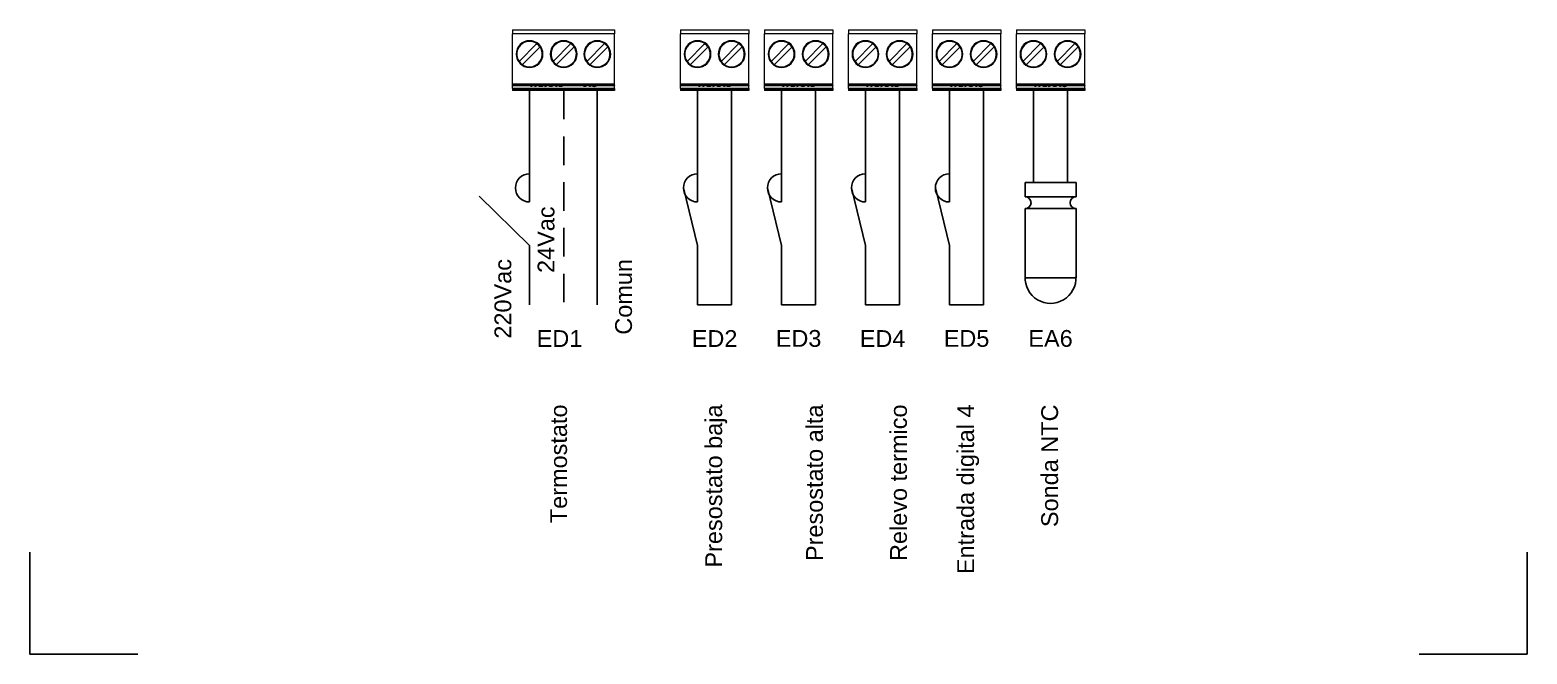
# Model space of a CAD drawing. Header units: millimetres. Extents: x -118 to 1430, y 370 to 1370.
# Drawn here: x -118.3 to 104.5, y 370.1 to 463 of the extents above; entities that cross this region are included whole.
import ezdxf

# ---------------------------------------------------------------- set-up
doc = ezdxf.new("R2010")
doc.units = ezdxf.units.MM
doc.layers.add('TANGENT EDGES', color=7, linetype='Continuous', lineweight=0)
doc.layers.add('VISIBLE', color=7, linetype='Continuous', lineweight=0)
doc.layers.add('Z100', color=9, linetype='Continuous', plot=False)
doc.styles.get("Standard").update_dxf_attribs({"font": 'arial.ttf'})

msp = doc.modelspace()

# ---------------------------------------------------------------- linework, layer by layer
for p, q in [((-43.99, 453.97), (-43.99, 437.41)), ((-38.91, 453.97), (-38.91, 449.71)), ((-33.91, 453.97), (-33.91, 422.08)), ((-18.99, 453.97), (-18.99, 437.41)), ((-13.91, 453.97), (-13.91, 422.08)), ((-6.49, 453.97), (-6.49, 437.41)), ((-1.41, 453.97), (-1.41, 422.08)), ((6.01, 453.97), (6.01, 437.41)), ((11.09, 453.97), (11.09, 422.08)), ((18.51, 453.97), (18.51, 437.41)), ((23.59, 453.97), (23.59, 422.08)), ((31.01, 453.97), (31.01, 440.31)), ((36.09, 453.97), (36.09, 440.31)), ((-38.91, 447.16), (-38.91, 442.9)), ((-38.91, 440.35), (-38.91, 436.09)), ((-18.99, 430.95), (-21.08, 439.5)), ((-6.49, 430.95), (-8.58, 439.5)), ((6.01, 430.95), (3.92, 439.5)), ((18.51, 430.95), (16.42, 439.5)), ((29.77, 438.17), (29.77, 440.31)), ((29.77, 440.31), (37.34, 440.31)), ((37.34, 440.31), (37.34, 438.17)), ((-43.99, 430.95), (-51.47, 438.27)), ((29.77, 438.17), (37.34, 438.17)), ((29.77, 426.11), (29.77, 436.42)), ((29.77, 436.42), (37.34, 436.42)), ((37.34, 436.42), (37.34, 426.11)), ((-38.91, 433.54), (-38.91, 429.28)), ((-43.99, 422.08), (-43.99, 430.95)), ((-18.99, 422.08), (-18.99, 430.95)), ((-6.49, 422.08), (-6.49, 430.95)), ((6.01, 422.08), (6.01, 430.95)), ((18.51, 422.08), (18.51, 430.95)), ((-38.91, 426.73), (-38.91, 422.47)), ((37.34, 426.11), (29.77, 426.11)), ((-13.91, 422.08), (-18.99, 422.08)), ((-1.41, 422.08), (-6.49, 422.08)), ((11.09, 422.08), (6.01, 422.08)), ((23.59, 422.08), (18.51, 422.08))]:
    msp.add_line(p, q)
for centre, radius, start, end in [((-43.99, 439.5), 2.1, 90, 270), ((-18.99, 439.5), 2.1, 90, 270), ((-6.49, 439.5), 2.1, 90, 270), ((6.01, 439.5), 2.1, 90, 270), ((18.51, 439.5), 2.1, 90, 270), ((29.77, 437.29), 0.874, 270, 90), ((37.34, 437.29), 0.874, 90, 270), ((33.55, 426.11), 3.79, 177.4562, 2.5438)]:
    msp.add_arc(centre, radius, start, end)
at = {"layer": 'TANGENT EDGES'}
for p, q in [((-31.37, 462.4), (-46.53, 462.4)), ((-11.37, 462.4), (-21.53, 462.4)), ((1.13, 462.4), (-9.03, 462.4)), ((13.63, 462.4), (3.47, 462.4)), ((26.13, 462.4), (15.97, 462.4)), ((38.63, 462.4), (28.47, 462.4)), ((-46.53, 454.97), (-31.37, 454.97)), ((-31.37, 454.77), (-46.53, 454.77)), ((-42.51, 454.61), (-42.51, 454.64)), ((-42.31, 454.69), (-42.31, 454.71)), ((-42.31, 454.6), (-42.31, 454.61)), ((-42.16, 454.68), (-42.16, 454.71)), ((-42.07, 454.61), (-42.07, 454.69)), ((-40.95, 454.74), (-40.95, 454.75)), ((-40.82, 454.6), (-40.82, 454.61)), ((-40.68, 454.74), (-40.68, 454.75)), ((-39.56, 454.67), (-39.56, 454.75)), ((-39.54, 454.61), (-39.54, 454.64)), ((-39.47, 454.74), (-39.47, 454.75)), ((-39.36, 454.66), (-39.36, 454.67)), ((-39.36, 454.6), (-39.36, 454.61)), ((-39.2, 454.74), (-39.2, 454.75)), ((-35.95, 454.74), (-35.95, 454.75)), ((-35.82, 454.6), (-35.82, 454.61)), ((-35.68, 454.74), (-35.68, 454.75)), ((-34.56, 454.67), (-34.56, 454.75)), ((-34.54, 454.61), (-34.54, 454.64)), ((-34.47, 454.74), (-34.47, 454.75)), ((-34.36, 454.66), (-34.36, 454.67)), ((-34.36, 454.6), (-34.36, 454.61)), ((-34.2, 454.74), (-34.2, 454.75)), ((-21.53, 454.97), (-11.37, 454.97)), ((-11.37, 454.77), (-21.53, 454.77)), ((-17.51, 454.61), (-17.51, 454.64)), ((-17.31, 454.69), (-17.31, 454.71)), ((-17.31, 454.6), (-17.31, 454.61)), ((-17.16, 454.68), (-17.16, 454.71)), ((-17.07, 454.61), (-17.07, 454.69)), ((-15.95, 454.74), (-15.95, 454.75)), ((-15.82, 454.6), (-15.82, 454.61)), ((-15.68, 454.74), (-15.68, 454.75)), ((-14.56, 454.67), (-14.56, 454.75)), ((-14.54, 454.61), (-14.54, 454.64)), ((-14.47, 454.74), (-14.47, 454.75)), ((-14.36, 454.66), (-14.36, 454.67)), ((-14.36, 454.6), (-14.36, 454.61)), ((-14.2, 454.74), (-14.2, 454.75)), ((-9.03, 454.97), (1.13, 454.97)), ((1.13, 454.77), (-9.03, 454.77)), ((-5.01, 454.61), (-5.01, 454.64)), ((-4.81, 454.69), (-4.81, 454.71)), ((-4.81, 454.6), (-4.81, 454.61)), ((-4.66, 454.68), (-4.66, 454.71)), ((-4.57, 454.61), (-4.57, 454.69)), ((-3.45, 454.74), (-3.45, 454.75)), ((-3.32, 454.6), (-3.32, 454.61)), ((-3.18, 454.74), (-3.18, 454.75)), ((-2.06, 454.67), (-2.06, 454.75)), ((-2.04, 454.61), (-2.04, 454.64)), ((-1.97, 454.74), (-1.97, 454.75)), ((-1.86, 454.66), (-1.86, 454.67)), ((-1.86, 454.6), (-1.86, 454.61)), ((-1.7, 454.74), (-1.7, 454.75)), ((3.47, 454.97), (13.63, 454.97)), ((13.63, 454.77), (3.47, 454.77)), ((7.49, 454.61), (7.49, 454.64)), ((7.69, 454.69), (7.69, 454.71)), ((7.69, 454.6), (7.69, 454.61)), ((7.84, 454.68), (7.84, 454.71)), ((7.93, 454.61), (7.93, 454.69)), ((9.05, 454.74), (9.05, 454.75)), ((9.18, 454.6), (9.18, 454.61)), ((9.32, 454.74), (9.32, 454.75)), ((10.44, 454.67), (10.44, 454.75)), ((10.46, 454.61), (10.46, 454.64)), ((10.53, 454.74), (10.53, 454.75)), ((10.64, 454.66), (10.64, 454.67)), ((10.64, 454.6), (10.64, 454.61)), ((10.8, 454.74), (10.8, 454.75)), ((15.97, 454.97), (26.13, 454.97)), ((26.13, 454.77), (15.97, 454.77)), ((19.99, 454.61), (19.99, 454.64)), ((20.19, 454.69), (20.19, 454.71)), ((20.19, 454.6), (20.19, 454.61)), ((20.34, 454.68), (20.34, 454.71)), ((20.43, 454.61), (20.43, 454.69)), ((21.55, 454.74), (21.55, 454.75)), ((21.68, 454.6), (21.68, 454.61)), ((21.82, 454.74), (21.82, 454.75)), ((22.94, 454.67), (22.94, 454.75)), ((22.96, 454.61), (22.96, 454.64)), ((23.03, 454.74), (23.03, 454.75)), ((23.14, 454.66), (23.14, 454.67)), ((23.14, 454.6), (23.14, 454.61)), ((23.3, 454.74), (23.3, 454.75)), ((28.47, 454.97), (38.63, 454.97)), ((38.63, 454.77), (28.47, 454.77)), ((32.49, 454.61), (32.49, 454.64)), ((32.69, 454.69), (32.69, 454.71)), ((32.69, 454.6), (32.69, 454.61)), ((32.84, 454.68), (32.84, 454.71)), ((32.93, 454.61), (32.93, 454.69)), ((34.05, 454.74), (34.05, 454.75)), ((34.18, 454.6), (34.18, 454.61)), ((34.32, 454.74), (34.32, 454.75)), ((35.44, 454.67), (35.44, 454.75)), ((35.46, 454.61), (35.46, 454.64)), ((35.53, 454.74), (35.53, 454.75)), ((35.64, 454.66), (35.64, 454.67)), ((35.64, 454.6), (35.64, 454.61)), ((35.8, 454.74), (35.8, 454.75)), ((-31.37, 454.17), (-46.53, 454.17)), ((-11.37, 454.17), (-21.53, 454.17)), ((1.13, 454.17), (-9.03, 454.17)), ((13.63, 454.17), (3.47, 454.17)), ((26.13, 454.17), (15.97, 454.17)), ((38.63, 454.17), (28.47, 454.17))]:
    msp.add_line(p, q, dxfattribs=at)
at = {"layer": 'VISIBLE'}
for p, q in [((-46.53, 463), (-31.37, 463)), ((-46.53, 463), (-46.53, 462.4)), ((-46.53, 454.97), (-46.53, 462.4)), ((-31.37, 463), (-31.37, 462.4)), ((-31.37, 454.97), (-31.37, 462.4)), ((-21.53, 463), (-11.37, 463)), ((-21.53, 463), (-21.53, 462.4)), ((-21.53, 454.97), (-21.53, 462.4)), ((-11.37, 463), (-11.37, 462.4)), ((-11.37, 454.97), (-11.37, 462.4)), ((-9.03, 463), (1.13, 463)), ((-9.03, 463), (-9.03, 462.4)), ((-9.03, 454.97), (-9.03, 462.4)), ((1.13, 463), (1.13, 462.4)), ((1.13, 454.97), (1.13, 462.4)), ((3.47, 463), (13.63, 463)), ((3.47, 463), (3.47, 462.4)), ((3.47, 454.97), (3.47, 462.4)), ((13.63, 463), (13.63, 462.4)), ((13.63, 454.97), (13.63, 462.4)), ((15.97, 463), (26.13, 463)), ((15.97, 463), (15.97, 462.4)), ((15.97, 454.97), (15.97, 462.4)), ((26.13, 463), (26.13, 462.4)), ((26.13, 454.97), (26.13, 462.4)), ((28.47, 463), (38.63, 463)), ((28.47, 463), (28.47, 462.4)), ((28.47, 454.97), (28.47, 462.4)), ((38.63, 463), (38.63, 462.4)), ((38.63, 454.97), (38.63, 462.4)), ((-45.55, 458.33), (-42.92, 460.96)), ((-42.42, 460.47), (-45.05, 457.84)), ((-37.84, 460.96), (-40.47, 458.33)), ((-39.97, 457.84), (-37.34, 460.47)), ((-32.84, 460.96), (-35.47, 458.33)), ((-34.97, 457.84), (-32.34, 460.47)), ((-20.55, 458.33), (-17.92, 460.96)), ((-17.42, 460.47), (-20.05, 457.84)), ((-12.84, 460.96), (-15.47, 458.33)), ((-14.97, 457.84), (-12.34, 460.47)), ((-8.05, 458.33), (-5.42, 460.96)), ((-4.92, 460.47), (-7.55, 457.84)), ((-0.34, 460.96), (-2.97, 458.33)), ((-2.47, 457.84), (0.16, 460.47)), ((4.45, 458.33), (7.08, 460.96)), ((7.58, 460.47), (4.95, 457.84)), ((12.16, 460.96), (9.53, 458.33)), ((10.03, 457.84), (12.66, 460.47)), ((16.95, 458.33), (19.58, 460.96)), ((20.08, 460.47), (17.45, 457.84)), ((24.66, 460.96), (22.03, 458.33)), ((22.53, 457.84), (25.16, 460.47)), ((29.45, 458.33), (32.08, 460.96)), ((32.58, 460.47), (29.95, 457.84)), ((37.16, 460.96), (34.53, 458.33)), ((35.03, 457.84), (37.66, 460.47)), ((-46.53, 454.77), (-46.53, 454.97)), ((-46.53, 454.77), (-46.53, 454.75)), ((-46.53, 454.75), (-31.37, 454.75)), ((-46.53, 454.27), (-46.53, 454.75)), ((-44, 454.72), (-44, 454.74)), ((-43.78, 454.73), (-43.78, 454.75)), ((-43.78, 454.6), (-43.78, 454.73)), ((-43.78, 454.7), (-43.65, 454.7)), ((-43.65, 454.6), (-43.78, 454.6)), ((-43.65, 454.75), (-43.65, 454.6)), ((-42.86, 454.75), (-43.35, 454.75)), ((-43.35, 454.75), (-43.35, 454.75)), ((-43.21, 454.6), (-42.86, 454.75)), ((-43.08, 454.6), (-43.21, 454.6)), ((-42.73, 454.75), (-43.08, 454.6)), ((-43.08, 454.6), (-43.08, 454.66)), ((-42.86, 454.75), (-42.86, 454.75)), ((-42.73, 454.75), (-42.73, 454.75)), ((-42.61, 454.64), (-42.49, 454.64)), ((-42.58, 454.68), (-42.55, 454.75)), ((-42.48, 454.68), (-42.58, 454.68)), ((-42.48, 454.68), (-42.48, 454.75)), ((-42.43, 454.75), (-42.45, 454.7)), ((-42.45, 454.7), (-42.45, 454.75)), ((-42.43, 454.75), (-42.43, 454.75)), ((-42.03, 454.75), (-42.43, 454.75)), ((-42.11, 454.65), (-42.11, 454.7)), ((-42.03, 454.75), (-42.03, 454.75)), ((-41.37, 454.75), (-41.86, 454.75)), ((-41.86, 454.75), (-41.86, 454.75)), ((-41.73, 454.6), (-41.37, 454.75)), ((-41.59, 454.6), (-41.73, 454.6)), ((-41.25, 454.75), (-41.59, 454.6)), ((-41.59, 454.6), (-41.59, 454.66)), ((-41.37, 454.75), (-41.37, 454.75)), ((-41.25, 454.75), (-41.25, 454.75)), ((-41, 454.68), (-41, 454.75)), ((-40.63, 454.68), (-40.63, 454.75)), ((-40.3, 454.72), (-40.3, 454.74)), ((-40.07, 454.73), (-40.07, 454.75)), ((-40.07, 454.6), (-40.07, 454.73)), ((-40.07, 454.7), (-39.94, 454.7)), ((-39.94, 454.6), (-40.07, 454.6)), ((-39.94, 454.75), (-39.94, 454.6)), ((-39.63, 454.64), (-39.5, 454.64)), ((-39.52, 454.71), (-39.52, 454.75)), ((-39.15, 454.68), (-39.15, 454.69)), ((-39.14, 454.69), (-39.14, 454.75)), ((-39.12, 454.75), (-39.11, 454.75)), ((-35.63, 454.68), (-35.63, 454.75)), ((-35.3, 454.72), (-35.3, 454.74)), ((-35.07, 454.73), (-35.07, 454.75)), ((-35.07, 454.6), (-35.07, 454.73)), ((-35.07, 454.7), (-34.94, 454.7)), ((-34.94, 454.6), (-35.07, 454.6)), ((-34.94, 454.75), (-34.94, 454.6)), ((-34.63, 454.64), (-34.5, 454.64)), ((-34.52, 454.71), (-34.52, 454.75)), ((-34.15, 454.68), (-34.15, 454.69)), ((-34.14, 454.69), (-34.14, 454.75)), ((-34.12, 454.75), (-34.11, 454.75)), ((-31.37, 454.77), (-31.37, 454.97)), ((-31.37, 454.77), (-31.37, 454.75)), ((-31.37, 454.27), (-31.37, 454.75)), ((-21.53, 454.77), (-21.53, 454.97)), ((-21.53, 454.77), (-21.53, 454.75)), ((-21.53, 454.75), (-11.37, 454.75)), ((-21.53, 454.27), (-21.53, 454.75)), ((-19, 454.72), (-19, 454.74)), ((-18.78, 454.73), (-18.78, 454.75)), ((-18.78, 454.6), (-18.78, 454.73)), ((-18.78, 454.7), (-18.65, 454.7)), ((-18.65, 454.6), (-18.78, 454.6)), ((-18.65, 454.75), (-18.65, 454.6)), ((-17.86, 454.75), (-18.35, 454.75)), ((-18.35, 454.75), (-18.35, 454.75)), ((-18.21, 454.6), (-17.86, 454.75)), ((-18.08, 454.6), (-18.21, 454.6)), ((-17.73, 454.75), (-18.08, 454.6)), ((-18.08, 454.6), (-18.08, 454.66)), ((-17.86, 454.75), (-17.86, 454.75)), ((-17.73, 454.75), (-17.73, 454.75)), ((-17.61, 454.64), (-17.49, 454.64)), ((-17.58, 454.68), (-17.55, 454.75)), ((-17.48, 454.68), (-17.58, 454.68)), ((-17.48, 454.68), (-17.48, 454.75)), ((-17.43, 454.75), (-17.45, 454.7)), ((-17.45, 454.7), (-17.45, 454.75)), ((-17.43, 454.75), (-17.43, 454.75)), ((-17.03, 454.75), (-17.43, 454.75)), ((-17.11, 454.65), (-17.11, 454.7)), ((-17.03, 454.75), (-17.03, 454.75)), ((-16.37, 454.75), (-16.86, 454.75)), ((-16.86, 454.75), (-16.86, 454.75)), ((-16.73, 454.6), (-16.37, 454.75)), ((-16.59, 454.6), (-16.73, 454.6)), ((-16.25, 454.75), (-16.59, 454.6)), ((-16.59, 454.6), (-16.59, 454.66)), ((-16.37, 454.75), (-16.37, 454.75)), ((-16.25, 454.75), (-16.25, 454.75)), ((-16, 454.68), (-16, 454.75)), ((-15.63, 454.68), (-15.63, 454.75)), ((-15.3, 454.72), (-15.3, 454.74)), ((-15.07, 454.73), (-15.07, 454.75)), ((-15.07, 454.6), (-15.07, 454.73)), ((-15.07, 454.7), (-14.94, 454.7)), ((-14.94, 454.6), (-15.07, 454.6)), ((-14.94, 454.75), (-14.94, 454.6)), ((-14.63, 454.64), (-14.5, 454.64)), ((-14.52, 454.71), (-14.52, 454.75)), ((-14.15, 454.68), (-14.15, 454.69)), ((-14.14, 454.69), (-14.14, 454.75)), ((-14.12, 454.75), (-14.11, 454.75)), ((-11.37, 454.77), (-11.37, 454.97)), ((-11.37, 454.77), (-11.37, 454.75)), ((-11.37, 454.27), (-11.37, 454.75)), ((-9.03, 454.77), (-9.03, 454.97)), ((-9.03, 454.77), (-9.03, 454.75)), ((-9.03, 454.75), (1.13, 454.75)), ((-9.03, 454.27), (-9.03, 454.75)), ((-6.5, 454.72), (-6.5, 454.74)), ((-6.28, 454.73), (-6.28, 454.75)), ((-6.28, 454.6), (-6.28, 454.73)), ((-6.28, 454.7), (-6.15, 454.7)), ((-6.15, 454.6), (-6.28, 454.6)), ((-6.15, 454.75), (-6.15, 454.6)), ((-5.36, 454.75), (-5.85, 454.75)), ((-5.85, 454.75), (-5.85, 454.75)), ((-5.71, 454.6), (-5.36, 454.75)), ((-5.58, 454.6), (-5.71, 454.6)), ((-5.23, 454.75), (-5.58, 454.6)), ((-5.58, 454.6), (-5.58, 454.66)), ((-5.36, 454.75), (-5.36, 454.75)), ((-5.23, 454.75), (-5.23, 454.75)), ((-5.11, 454.64), (-4.99, 454.64)), ((-5.08, 454.68), (-5.05, 454.75)), ((-4.98, 454.68), (-5.08, 454.68)), ((-4.98, 454.68), (-4.98, 454.75)), ((-4.93, 454.75), (-4.95, 454.7)), ((-4.95, 454.7), (-4.95, 454.75)), ((-4.93, 454.75), (-4.93, 454.75)), ((-4.53, 454.75), (-4.93, 454.75)), ((-4.61, 454.65), (-4.61, 454.7)), ((-4.53, 454.75), (-4.53, 454.75)), ((-3.87, 454.75), (-4.36, 454.75)), ((-4.36, 454.75), (-4.36, 454.75)), ((-4.23, 454.6), (-3.87, 454.75)), ((-4.09, 454.6), (-4.23, 454.6)), ((-3.75, 454.75), (-4.09, 454.6)), ((-4.09, 454.6), (-4.09, 454.66)), ((-3.87, 454.75), (-3.87, 454.75)), ((-3.75, 454.75), (-3.75, 454.75)), ((-3.5, 454.68), (-3.5, 454.75)), ((-3.13, 454.68), (-3.13, 454.75)), ((-2.8, 454.72), (-2.8, 454.74)), ((-2.57, 454.73), (-2.57, 454.75)), ((-2.57, 454.6), (-2.57, 454.73)), ((-2.57, 454.7), (-2.44, 454.7)), ((-2.44, 454.6), (-2.57, 454.6)), ((-2.44, 454.75), (-2.44, 454.6)), ((-2.13, 454.64), (-2, 454.64)), ((-2.02, 454.71), (-2.02, 454.75)), ((-1.65, 454.68), (-1.65, 454.69)), ((-1.64, 454.69), (-1.64, 454.75)), ((-1.62, 454.75), (-1.61, 454.75)), ((1.13, 454.77), (1.13, 454.97)), ((1.13, 454.77), (1.13, 454.75)), ((1.13, 454.27), (1.13, 454.75)), ((3.47, 454.77), (3.47, 454.97)), ((3.47, 454.77), (3.47, 454.75)), ((3.47, 454.75), (13.63, 454.75)), ((3.47, 454.27), (3.47, 454.75)), ((6, 454.72), (6, 454.74)), ((6.22, 454.73), (6.22, 454.75)), ((6.22, 454.6), (6.22, 454.73)), ((6.22, 454.7), (6.35, 454.7)), ((6.35, 454.6), (6.22, 454.6)), ((6.35, 454.75), (6.35, 454.6)), ((7.14, 454.75), (6.65, 454.75)), ((6.65, 454.75), (6.65, 454.75)), ((6.79, 454.6), (7.14, 454.75)), ((6.92, 454.6), (6.79, 454.6)), ((7.27, 454.75), (6.92, 454.6)), ((6.92, 454.6), (6.92, 454.66)), ((7.14, 454.75), (7.14, 454.75)), ((7.27, 454.75), (7.27, 454.75)), ((7.39, 454.64), (7.51, 454.64)), ((7.42, 454.68), (7.45, 454.75)), ((7.52, 454.68), (7.42, 454.68)), ((7.52, 454.68), (7.52, 454.75)), ((7.57, 454.75), (7.55, 454.7)), ((7.55, 454.7), (7.55, 454.75)), ((7.57, 454.75), (7.57, 454.75)), ((7.97, 454.75), (7.57, 454.75)), ((7.89, 454.65), (7.89, 454.7)), ((7.97, 454.75), (7.97, 454.75)), ((8.63, 454.75), (8.14, 454.75)), ((8.14, 454.75), (8.14, 454.75)), ((8.27, 454.6), (8.63, 454.75)), ((8.41, 454.6), (8.27, 454.6)), ((8.75, 454.75), (8.41, 454.6)), ((8.41, 454.6), (8.41, 454.66)), ((8.63, 454.75), (8.63, 454.75)), ((8.75, 454.75), (8.75, 454.75)), ((9, 454.68), (9, 454.75)), ((9.37, 454.68), (9.37, 454.75)), ((9.7, 454.72), (9.7, 454.74)), ((9.93, 454.73), (9.93, 454.75)), ((9.93, 454.6), (9.93, 454.73)), ((9.93, 454.7), (10.06, 454.7)), ((10.06, 454.6), (9.93, 454.6)), ((10.06, 454.75), (10.06, 454.6)), ((10.37, 454.64), (10.5, 454.64)), ((10.48, 454.71), (10.48, 454.75)), ((10.85, 454.68), (10.85, 454.69)), ((10.86, 454.69), (10.86, 454.75)), ((10.88, 454.75), (10.89, 454.75)), ((13.63, 454.77), (13.63, 454.97)), ((13.63, 454.77), (13.63, 454.75)), ((13.63, 454.27), (13.63, 454.75)), ((15.97, 454.77), (15.97, 454.97)), ((15.97, 454.77), (15.97, 454.75)), ((15.97, 454.75), (26.13, 454.75)), ((15.97, 454.27), (15.97, 454.75)), ((18.5, 454.72), (18.5, 454.74)), ((18.72, 454.73), (18.72, 454.75)), ((18.72, 454.6), (18.72, 454.73)), ((18.72, 454.7), (18.85, 454.7)), ((18.85, 454.6), (18.72, 454.6)), ((18.85, 454.75), (18.85, 454.6)), ((19.64, 454.75), (19.15, 454.75)), ((19.15, 454.75), (19.15, 454.75)), ((19.29, 454.6), (19.64, 454.75)), ((19.42, 454.6), (19.29, 454.6)), ((19.77, 454.75), (19.42, 454.6)), ((19.42, 454.6), (19.42, 454.66)), ((19.64, 454.75), (19.64, 454.75)), ((19.77, 454.75), (19.77, 454.75)), ((19.89, 454.64), (20.01, 454.64)), ((19.92, 454.68), (19.95, 454.75)), ((20.02, 454.68), (19.92, 454.68)), ((20.02, 454.68), (20.02, 454.75)), ((20.07, 454.75), (20.05, 454.7)), ((20.05, 454.7), (20.05, 454.75)), ((20.07, 454.75), (20.07, 454.75)), ((20.47, 454.75), (20.07, 454.75)), ((20.39, 454.65), (20.39, 454.7)), ((20.47, 454.75), (20.47, 454.75)), ((21.13, 454.75), (20.64, 454.75)), ((20.64, 454.75), (20.64, 454.75)), ((20.77, 454.6), (21.13, 454.75)), ((20.91, 454.6), (20.77, 454.6)), ((21.25, 454.75), (20.91, 454.6)), ((20.91, 454.6), (20.91, 454.66)), ((21.13, 454.75), (21.13, 454.75)), ((21.25, 454.75), (21.25, 454.75)), ((21.5, 454.68), (21.5, 454.75)), ((21.87, 454.68), (21.87, 454.75)), ((22.2, 454.72), (22.2, 454.74)), ((22.43, 454.73), (22.43, 454.75)), ((22.43, 454.6), (22.43, 454.73)), ((22.43, 454.7), (22.56, 454.7)), ((22.56, 454.6), (22.43, 454.6)), ((22.56, 454.75), (22.56, 454.6)), ((22.87, 454.64), (23, 454.64)), ((22.98, 454.71), (22.98, 454.75)), ((23.35, 454.68), (23.35, 454.69)), ((23.36, 454.69), (23.36, 454.75)), ((23.38, 454.75), (23.39, 454.75)), ((26.13, 454.77), (26.13, 454.97)), ((26.13, 454.77), (26.13, 454.75)), ((26.13, 454.27), (26.13, 454.75)), ((28.47, 454.77), (28.47, 454.97)), ((28.47, 454.77), (28.47, 454.75)), ((28.47, 454.75), (38.63, 454.75)), ((28.47, 454.27), (28.47, 454.75)), ((31, 454.72), (31, 454.74)), ((31.22, 454.73), (31.22, 454.75)), ((31.22, 454.6), (31.22, 454.73)), ((31.22, 454.7), (31.35, 454.7)), ((31.35, 454.6), (31.22, 454.6)), ((31.35, 454.75), (31.35, 454.6)), ((32.14, 454.75), (31.65, 454.75)), ((31.65, 454.75), (31.65, 454.75)), ((31.79, 454.6), (32.14, 454.75)), ((31.92, 454.6), (31.79, 454.6)), ((32.27, 454.75), (31.92, 454.6)), ((31.92, 454.6), (31.92, 454.66)), ((32.14, 454.75), (32.14, 454.75)), ((32.27, 454.75), (32.27, 454.75)), ((32.39, 454.64), (32.51, 454.64)), ((32.42, 454.68), (32.45, 454.75)), ((32.52, 454.68), (32.42, 454.68)), ((32.52, 454.68), (32.52, 454.75)), ((32.57, 454.75), (32.55, 454.7)), ((32.55, 454.7), (32.55, 454.75)), ((32.57, 454.75), (32.57, 454.75)), ((32.97, 454.75), (32.57, 454.75)), ((32.89, 454.65), (32.89, 454.7)), ((32.97, 454.75), (32.97, 454.75)), ((33.63, 454.75), (33.14, 454.75)), ((33.14, 454.75), (33.14, 454.75)), ((33.27, 454.6), (33.63, 454.75)), ((33.41, 454.6), (33.27, 454.6)), ((33.75, 454.75), (33.41, 454.6)), ((33.41, 454.6), (33.41, 454.66)), ((33.63, 454.75), (33.63, 454.75)), ((33.75, 454.75), (33.75, 454.75)), ((34, 454.68), (34, 454.75)), ((34.37, 454.68), (34.37, 454.75)), ((34.7, 454.72), (34.7, 454.74)), ((34.93, 454.73), (34.93, 454.75)), ((34.93, 454.6), (34.93, 454.73)), ((34.93, 454.7), (35.06, 454.7)), ((35.06, 454.6), (34.93, 454.6)), ((35.06, 454.75), (35.06, 454.6)), ((35.37, 454.64), (35.5, 454.64)), ((35.48, 454.71), (35.48, 454.75)), ((35.85, 454.68), (35.85, 454.69)), ((35.86, 454.69), (35.86, 454.75)), ((35.88, 454.75), (35.89, 454.75)), ((38.63, 454.77), (38.63, 454.97)), ((38.63, 454.77), (38.63, 454.75)), ((38.63, 454.27), (38.63, 454.75)), ((-46.53, 454.27), (-46.53, 454.17)), ((-31.37, 454.27), (-46.53, 454.27)), ((-46.53, 454.17), (-46.53, 453.97)), ((-31.37, 453.97), (-46.53, 453.97)), ((-31.37, 454.27), (-31.37, 454.17)), ((-31.37, 454.17), (-31.37, 453.97)), ((-21.53, 454.27), (-21.53, 454.17)), ((-11.37, 454.27), (-21.53, 454.27)), ((-21.53, 454.17), (-21.53, 453.97)), ((-11.37, 453.97), (-21.53, 453.97)), ((-11.37, 454.27), (-11.37, 454.17)), ((-11.37, 454.17), (-11.37, 453.97)), ((-9.03, 454.27), (-9.03, 454.17)), ((1.13, 454.27), (-9.03, 454.27)), ((-9.03, 454.17), (-9.03, 453.97)), ((1.13, 453.97), (-9.03, 453.97)), ((1.13, 454.27), (1.13, 454.17)), ((1.13, 454.17), (1.13, 453.97)), ((3.47, 454.27), (3.47, 454.17)), ((13.63, 454.27), (3.47, 454.27)), ((3.47, 454.17), (3.47, 453.97)), ((13.63, 453.97), (3.47, 453.97)), ((13.63, 454.27), (13.63, 454.17)), ((13.63, 454.17), (13.63, 453.97)), ((15.97, 454.27), (15.97, 454.17)), ((26.13, 454.27), (15.97, 454.27)), ((15.97, 454.17), (15.97, 453.97)), ((26.13, 453.97), (15.97, 453.97)), ((26.13, 454.27), (26.13, 454.17)), ((26.13, 454.17), (26.13, 453.97)), ((28.47, 454.27), (28.47, 454.17)), ((38.63, 454.27), (28.47, 454.27)), ((28.47, 454.17), (28.47, 453.97)), ((38.63, 453.97), (28.47, 453.97)), ((38.63, 454.27), (38.63, 454.17)), ((38.63, 454.17), (38.63, 453.97))]:
    msp.add_line(p, q, dxfattribs=at)
for centre, radius, start, end in [((-43.99, 459.4), 2, 90, 270), ((-43.99, 459.4), 1.89, 55.6635, 135), ((-43.99, 459.4), 2, 270, 90), ((-38.91, 459.4), 2, 90, 270), ((-38.91, 459.4), 1.89, 55.6635, 135), ((-38.91, 459.4), 2, 270, 90), ((-33.91, 459.4), 2, 90, 270), ((-33.91, 459.4), 1.89, 55.6635, 135), ((-33.91, 459.4), 2, 270, 90), ((-18.99, 459.4), 2, 90, 270), ((-18.99, 459.4), 1.89, 55.6635, 135), ((-18.99, 459.4), 2, 270, 90), ((-13.91, 459.4), 2, 90, 270), ((-13.91, 459.4), 1.89, 55.6635, 135), ((-13.91, 459.4), 2, 270, 90), ((-6.49, 459.4), 2, 90, 270), ((-6.49, 459.4), 1.89, 55.6635, 135), ((-6.49, 459.4), 2, 270, 90), ((-1.41, 459.4), 2, 90, 270), ((-1.41, 459.4), 1.89, 55.6635, 135), ((-1.41, 459.4), 2, 270, 90), ((6.01, 459.4), 2, 90, 270), ((6.01, 459.4), 1.89, 55.6635, 135), ((6.01, 459.4), 2, 270, 90), ((11.09, 459.4), 2, 90, 270), ((11.09, 459.4), 1.89, 55.6635, 135), ((11.09, 459.4), 2, 270, 90), ((18.51, 459.4), 2, 90, 270), ((18.51, 459.4), 1.89, 55.6635, 135), ((18.51, 459.4), 2, 270, 90), ((23.59, 459.4), 2, 90, 270), ((23.59, 459.4), 1.89, 55.6635, 135), ((23.59, 459.4), 2, 270, 90), ((31.01, 459.4), 2, 90, 270), ((31.01, 459.4), 1.89, 55.6635, 135), ((31.01, 459.4), 2, 270, 90), ((36.09, 459.4), 2, 90, 270), ((36.09, 459.4), 1.89, 55.6635, 135), ((36.09, 459.4), 2, 270, 90), ((-43.99, 459.4), 1.89, 135, 214.3365), ((-43.99, 459.4), 1.89, 34.3365, 55.6635), ((-43.99, 459.4), 1.89, 315, 34.3365), ((-38.91, 459.4), 1.89, 135, 214.3365), ((-38.91, 459.4), 1.89, 34.3365, 55.6635), ((-38.91, 459.4), 1.89, 315, 34.3365), ((-33.91, 459.4), 1.89, 135, 214.3365), ((-33.91, 459.4), 1.89, 34.3365, 55.6635), ((-33.91, 459.4), 1.89, 315, 34.3365), ((-18.99, 459.4), 1.89, 135, 214.3365), ((-18.99, 459.4), 1.89, 34.3365, 55.6635), ((-18.99, 459.4), 1.89, 315, 34.3365), ((-13.91, 459.4), 1.89, 135, 214.3365), ((-13.91, 459.4), 1.89, 34.3365, 55.6635), ((-13.91, 459.4), 1.89, 315, 34.3365), ((-6.49, 459.4), 1.89, 135, 214.3365), ((-6.49, 459.4), 1.89, 34.3365, 55.6635), ((-6.49, 459.4), 1.89, 315, 34.3365), ((-1.41, 459.4), 1.89, 135, 214.3365), ((-1.41, 459.4), 1.89, 34.3365, 55.6635), ((-1.41, 459.4), 1.89, 315, 34.3365), ((6.01, 459.4), 1.89, 135, 214.3365), ((6.01, 459.4), 1.89, 34.3365, 55.6635), ((6.01, 459.4), 1.89, 315, 34.3365), ((11.09, 459.4), 1.89, 135, 214.3365), ((11.09, 459.4), 1.89, 34.3365, 55.6635), ((11.09, 459.4), 1.89, 315, 34.3365), ((18.51, 459.4), 1.89, 135, 214.3365), ((18.51, 459.4), 1.89, 34.3365, 55.6635), ((18.51, 459.4), 1.89, 315, 34.3365), ((23.59, 459.4), 1.89, 135, 214.3365), ((23.59, 459.4), 1.89, 34.3365, 55.6635), ((23.59, 459.4), 1.89, 315, 34.3365), ((31.01, 459.4), 1.89, 135, 214.3365), ((31.01, 459.4), 1.89, 34.3365, 55.6635), ((31.01, 459.4), 1.89, 315, 34.3365), ((36.09, 459.4), 1.89, 135, 214.3365), ((36.09, 459.4), 1.89, 34.3365, 55.6635), ((36.09, 459.4), 1.89, 315, 34.3365), ((-43.99, 459.4), 1.89, 214.3365, 235.6635), ((-43.99, 459.4), 1.89, 235.6635, 315), ((-38.91, 459.4), 1.89, 214.3365, 235.6635), ((-38.91, 459.4), 1.89, 235.6635, 315), ((-33.91, 459.4), 1.89, 214.3365, 235.6635), ((-33.91, 459.4), 1.89, 235.6635, 315), ((-18.99, 459.4), 1.89, 214.3365, 235.6635), ((-18.99, 459.4), 1.89, 235.6635, 315), ((-13.91, 459.4), 1.89, 214.3365, 235.6635), ((-13.91, 459.4), 1.89, 235.6635, 315), ((-6.49, 459.4), 1.89, 214.3365, 235.6635), ((-6.49, 459.4), 1.89, 235.6635, 315), ((-1.41, 459.4), 1.89, 214.3365, 235.6635), ((-1.41, 459.4), 1.89, 235.6635, 315), ((6.01, 459.4), 1.89, 214.3365, 235.6635), ((6.01, 459.4), 1.89, 235.6635, 315), ((11.09, 459.4), 1.89, 214.3365, 235.6635), ((11.09, 459.4), 1.89, 235.6635, 315), ((18.51, 459.4), 1.89, 214.3365, 235.6635), ((18.51, 459.4), 1.89, 235.6635, 315), ((23.59, 459.4), 1.89, 214.3365, 235.6635), ((23.59, 459.4), 1.89, 235.6635, 315), ((31.01, 459.4), 1.89, 214.3365, 235.6635), ((31.01, 459.4), 1.89, 235.6635, 315), ((36.09, 459.4), 1.89, 214.3365, 235.6635), ((36.09, 459.4), 1.89, 235.6635, 315)]:
    msp.add_arc(centre, radius, start, end, dxfattribs=at)
for points in [[(-44, 454.74), (-43.86, 454.74), (-43.79, 454.75)], [(-43.78, 454.73), (-43.85, 454.72), (-44, 454.72)], [(-42.51, 454.61), (-42.6, 454.62), (-42.61, 454.64)], [(-42.31, 454.6), (-42.43, 454.6), (-42.51, 454.61)], [(-42.49, 454.64), (-42.48, 454.63), (-42.43, 454.62)], [(-42.31, 454.69), (-42.41, 454.69), (-42.48, 454.68)], [(-42.45, 454.7), (-42.38, 454.71), (-42.28, 454.71)], [(-42.43, 454.62), (-42.38, 454.61), (-42.31, 454.61)], [(-42.16, 454.68), (-42.22, 454.69), (-42.31, 454.69)], [(-42.31, 454.61), (-42.22, 454.61), (-42.16, 454.62)], [(-42.07, 454.61), (-42.16, 454.6), (-42.31, 454.6)], [(-42.28, 454.71), (-42.16, 454.71), (-42.07, 454.69)], [(-42.11, 454.65), (-42.11, 454.67), (-42.16, 454.68)], [(-42.16, 454.62), (-42.11, 454.64), (-42.11, 454.65)], [(-42.07, 454.69), (-41.98, 454.68), (-41.98, 454.66)], [(-41.98, 454.66), (-41.98, 454.63), (-42.07, 454.61)], [(-41.13, 454.68), (-41.13, 454.73), (-41.03, 454.75)], [(-40.82, 454.6), (-41.13, 454.6), (-41.13, 454.68)], [(-41, 454.71), (-41.06, 454.71), (-41.09, 454.73)], [(-40.95, 454.74), (-41, 454.72), (-41, 454.68)], [(-41, 454.68), (-41, 454.64), (-40.95, 454.63)], [(-40.86, 454.75), (-40.92, 454.75), (-40.95, 454.74)], [(-40.95, 454.63), (-40.91, 454.61), (-40.82, 454.61)], [(-40.5, 454.68), (-40.5, 454.6), (-40.82, 454.6)], [(-40.82, 454.61), (-40.73, 454.61), (-40.68, 454.63)], [(-40.68, 454.74), (-40.71, 454.75), (-40.78, 454.75)], [(-40.63, 454.68), (-40.63, 454.72), (-40.68, 454.74)], [(-40.68, 454.63), (-40.63, 454.64), (-40.63, 454.68)], [(-40.54, 454.73), (-40.57, 454.71), (-40.63, 454.71)], [(-40.6, 454.75), (-40.5, 454.73), (-40.5, 454.68)], [(-40.3, 454.74), (-40.15, 454.74), (-40.09, 454.75)], [(-40.07, 454.73), (-40.14, 454.72), (-40.3, 454.72)], [(-39.65, 454.71), (-39.65, 454.73), (-39.57, 454.75)], [(-39.56, 454.67), (-39.65, 454.69), (-39.65, 454.71)], [(-39.54, 454.61), (-39.61, 454.62), (-39.63, 454.64)], [(-39.36, 454.66), (-39.48, 454.66), (-39.56, 454.67)], [(-39.36, 454.6), (-39.47, 454.6), (-39.54, 454.61)], [(-39.47, 454.74), (-39.52, 454.73), (-39.52, 454.71)], [(-39.52, 454.71), (-39.52, 454.7), (-39.47, 454.68)], [(-39.5, 454.64), (-39.49, 454.61), (-39.35, 454.61)], [(-39.39, 454.75), (-39.44, 454.75), (-39.47, 454.74)], [(-39.47, 454.68), (-39.42, 454.67), (-39.34, 454.67)], [(-39.02, 454.69), (-39.02, 454.6), (-39.36, 454.6)], [(-39.15, 454.68), (-39.24, 454.66), (-39.36, 454.66)], [(-39.35, 454.61), (-39.26, 454.61), (-39.21, 454.63)], [(-39.34, 454.67), (-39.24, 454.67), (-39.14, 454.69)], [(-39.2, 454.74), (-39.24, 454.75), (-39.3, 454.75)], [(-39.21, 454.63), (-39.16, 454.65), (-39.15, 454.68)], [(-39.14, 454.69), (-39.15, 454.72), (-39.2, 454.74)], [(-39.06, 454.73), (-39.09, 454.72), (-39.14, 454.71)], [(-39.11, 454.75), (-39.02, 454.73), (-39.02, 454.69)], [(-35.86, 454.75), (-35.92, 454.75), (-35.95, 454.74)], [(-35.95, 454.63), (-35.91, 454.61), (-35.82, 454.61)], [(-35.5, 454.68), (-35.5, 454.6), (-35.82, 454.6)], [(-35.82, 454.61), (-35.73, 454.61), (-35.68, 454.63)], [(-35.68, 454.74), (-35.71, 454.75), (-35.78, 454.75)], [(-35.63, 454.68), (-35.63, 454.72), (-35.68, 454.74)], [(-35.68, 454.63), (-35.63, 454.64), (-35.63, 454.68)], [(-35.54, 454.73), (-35.57, 454.71), (-35.63, 454.71)], [(-35.6, 454.75), (-35.5, 454.73), (-35.5, 454.68)], [(-35.3, 454.74), (-35.15, 454.74), (-35.09, 454.75)], [(-35.07, 454.73), (-35.14, 454.72), (-35.3, 454.72)], [(-34.65, 454.71), (-34.65, 454.73), (-34.57, 454.75)], [(-34.56, 454.67), (-34.65, 454.69), (-34.65, 454.71)], [(-34.54, 454.61), (-34.61, 454.62), (-34.63, 454.64)], [(-34.36, 454.66), (-34.48, 454.66), (-34.56, 454.67)], [(-34.36, 454.6), (-34.47, 454.6), (-34.54, 454.61)], [(-34.47, 454.74), (-34.52, 454.73), (-34.52, 454.71)], [(-34.52, 454.71), (-34.52, 454.7), (-34.47, 454.68)], [(-34.5, 454.64), (-34.49, 454.61), (-34.35, 454.61)], [(-34.39, 454.75), (-34.44, 454.75), (-34.47, 454.74)], [(-34.47, 454.68), (-34.42, 454.67), (-34.34, 454.67)], [(-34.02, 454.69), (-34.02, 454.6), (-34.36, 454.6)], [(-34.15, 454.68), (-34.24, 454.66), (-34.36, 454.66)], [(-34.35, 454.61), (-34.26, 454.61), (-34.21, 454.63)], [(-34.34, 454.67), (-34.24, 454.67), (-34.14, 454.69)], [(-34.2, 454.74), (-34.24, 454.75), (-34.3, 454.75)], [(-34.21, 454.63), (-34.16, 454.65), (-34.15, 454.68)], [(-34.14, 454.69), (-34.15, 454.72), (-34.2, 454.74)], [(-34.06, 454.73), (-34.09, 454.72), (-34.14, 454.71)], [(-34.11, 454.75), (-34.02, 454.73), (-34.02, 454.69)], [(-19, 454.74), (-18.86, 454.74), (-18.79, 454.75)], [(-18.78, 454.73), (-18.85, 454.72), (-19, 454.72)], [(-17.51, 454.61), (-17.6, 454.62), (-17.61, 454.64)], [(-17.31, 454.6), (-17.43, 454.6), (-17.51, 454.61)], [(-17.49, 454.64), (-17.48, 454.63), (-17.43, 454.62)], [(-17.31, 454.69), (-17.41, 454.69), (-17.48, 454.68)], [(-17.45, 454.7), (-17.38, 454.71), (-17.28, 454.71)], [(-17.43, 454.62), (-17.38, 454.61), (-17.31, 454.61)], [(-17.16, 454.68), (-17.22, 454.69), (-17.31, 454.69)], [(-17.31, 454.61), (-17.22, 454.61), (-17.16, 454.62)], [(-17.07, 454.61), (-17.16, 454.6), (-17.31, 454.6)], [(-17.28, 454.71), (-17.16, 454.71), (-17.07, 454.69)], [(-17.11, 454.65), (-17.11, 454.67), (-17.16, 454.68)], [(-17.16, 454.62), (-17.11, 454.64), (-17.11, 454.65)], [(-17.07, 454.69), (-16.98, 454.68), (-16.98, 454.66)], [(-16.98, 454.66), (-16.98, 454.63), (-17.07, 454.61)], [(-16.13, 454.68), (-16.13, 454.73), (-16.03, 454.75)], [(-15.82, 454.6), (-16.13, 454.6), (-16.13, 454.68)], [(-16, 454.71), (-16.06, 454.71), (-16.09, 454.73)], [(-15.95, 454.74), (-16, 454.72), (-16, 454.68)], [(-16, 454.68), (-16, 454.64), (-15.95, 454.63)], [(-15.86, 454.75), (-15.92, 454.75), (-15.95, 454.74)], [(-15.95, 454.63), (-15.91, 454.61), (-15.82, 454.61)], [(-15.5, 454.68), (-15.5, 454.6), (-15.82, 454.6)], [(-15.82, 454.61), (-15.73, 454.61), (-15.68, 454.63)], [(-15.68, 454.74), (-15.71, 454.75), (-15.78, 454.75)], [(-15.63, 454.68), (-15.63, 454.72), (-15.68, 454.74)], [(-15.68, 454.63), (-15.63, 454.64), (-15.63, 454.68)], [(-15.54, 454.73), (-15.57, 454.71), (-15.63, 454.71)], [(-15.6, 454.75), (-15.5, 454.73), (-15.5, 454.68)], [(-15.3, 454.74), (-15.15, 454.74), (-15.09, 454.75)], [(-15.07, 454.73), (-15.14, 454.72), (-15.3, 454.72)], [(-14.65, 454.71), (-14.65, 454.73), (-14.57, 454.75)], [(-14.56, 454.67), (-14.65, 454.69), (-14.65, 454.71)], [(-14.54, 454.61), (-14.61, 454.62), (-14.63, 454.64)], [(-14.36, 454.66), (-14.48, 454.66), (-14.56, 454.67)], [(-14.36, 454.6), (-14.47, 454.6), (-14.54, 454.61)], [(-14.47, 454.74), (-14.52, 454.73), (-14.52, 454.71)], [(-14.52, 454.71), (-14.52, 454.7), (-14.47, 454.68)], [(-14.5, 454.64), (-14.49, 454.61), (-14.35, 454.61)], [(-14.39, 454.75), (-14.44, 454.75), (-14.47, 454.74)], [(-14.47, 454.68), (-14.42, 454.67), (-14.34, 454.67)], [(-14.02, 454.69), (-14.02, 454.6), (-14.36, 454.6)], [(-14.15, 454.68), (-14.24, 454.66), (-14.36, 454.66)], [(-14.35, 454.61), (-14.26, 454.61), (-14.21, 454.63)], [(-14.34, 454.67), (-14.24, 454.67), (-14.14, 454.69)], [(-14.2, 454.74), (-14.24, 454.75), (-14.3, 454.75)], [(-14.21, 454.63), (-14.16, 454.65), (-14.15, 454.68)], [(-14.14, 454.69), (-14.15, 454.72), (-14.2, 454.74)], [(-14.06, 454.73), (-14.09, 454.72), (-14.14, 454.71)], [(-14.11, 454.75), (-14.02, 454.73), (-14.02, 454.69)], [(-6.5, 454.74), (-6.36, 454.74), (-6.29, 454.75)], [(-6.28, 454.73), (-6.35, 454.72), (-6.5, 454.72)], [(-5.01, 454.61), (-5.1, 454.62), (-5.11, 454.64)], [(-4.81, 454.6), (-4.93, 454.6), (-5.01, 454.61)], [(-4.99, 454.64), (-4.98, 454.63), (-4.93, 454.62)], [(-4.81, 454.69), (-4.91, 454.69), (-4.98, 454.68)], [(-4.95, 454.7), (-4.88, 454.71), (-4.78, 454.71)], [(-4.93, 454.62), (-4.88, 454.61), (-4.81, 454.61)], [(-4.66, 454.68), (-4.72, 454.69), (-4.81, 454.69)], [(-4.81, 454.61), (-4.72, 454.61), (-4.66, 454.62)], [(-4.57, 454.61), (-4.66, 454.6), (-4.81, 454.6)], [(-4.78, 454.71), (-4.66, 454.71), (-4.57, 454.69)], [(-4.61, 454.65), (-4.61, 454.67), (-4.66, 454.68)], [(-4.66, 454.62), (-4.61, 454.64), (-4.61, 454.65)], [(-4.57, 454.69), (-4.48, 454.68), (-4.48, 454.66)], [(-4.48, 454.66), (-4.48, 454.63), (-4.57, 454.61)], [(-3.63, 454.68), (-3.63, 454.73), (-3.53, 454.75)], [(-3.32, 454.6), (-3.63, 454.6), (-3.63, 454.68)], [(-3.5, 454.71), (-3.56, 454.71), (-3.59, 454.73)], [(-3.45, 454.74), (-3.5, 454.72), (-3.5, 454.68)], [(-3.5, 454.68), (-3.5, 454.64), (-3.45, 454.63)], [(-3.36, 454.75), (-3.42, 454.75), (-3.45, 454.74)], [(-3.45, 454.63), (-3.41, 454.61), (-3.32, 454.61)], [(-3, 454.68), (-3, 454.6), (-3.32, 454.6)], [(-3.32, 454.61), (-3.23, 454.61), (-3.18, 454.63)], [(-3.18, 454.74), (-3.21, 454.75), (-3.28, 454.75)], [(-3.13, 454.68), (-3.13, 454.72), (-3.18, 454.74)], [(-3.18, 454.63), (-3.13, 454.64), (-3.13, 454.68)], [(-3.04, 454.73), (-3.07, 454.71), (-3.13, 454.71)], [(-3.1, 454.75), (-3, 454.73), (-3, 454.68)], [(-2.8, 454.74), (-2.65, 454.74), (-2.59, 454.75)], [(-2.57, 454.73), (-2.64, 454.72), (-2.8, 454.72)], [(-2.15, 454.71), (-2.15, 454.73), (-2.07, 454.75)], [(-2.06, 454.67), (-2.15, 454.69), (-2.15, 454.71)], [(-2.04, 454.61), (-2.11, 454.62), (-2.13, 454.64)], [(-1.86, 454.66), (-1.98, 454.66), (-2.06, 454.67)], [(-1.86, 454.6), (-1.97, 454.6), (-2.04, 454.61)], [(-1.97, 454.74), (-2.02, 454.73), (-2.02, 454.71)], [(-2.02, 454.71), (-2.02, 454.7), (-1.97, 454.68)], [(-2, 454.64), (-1.99, 454.61), (-1.85, 454.61)], [(-1.89, 454.75), (-1.94, 454.75), (-1.97, 454.74)], [(-1.97, 454.68), (-1.92, 454.67), (-1.84, 454.67)], [(-1.52, 454.69), (-1.52, 454.6), (-1.86, 454.6)], [(-1.65, 454.68), (-1.74, 454.66), (-1.86, 454.66)], [(-1.85, 454.61), (-1.76, 454.61), (-1.71, 454.63)], [(-1.84, 454.67), (-1.74, 454.67), (-1.64, 454.69)], [(-1.7, 454.74), (-1.74, 454.75), (-1.8, 454.75)], [(-1.71, 454.63), (-1.66, 454.65), (-1.65, 454.68)], [(-1.64, 454.69), (-1.65, 454.72), (-1.7, 454.74)], [(-1.56, 454.73), (-1.59, 454.72), (-1.64, 454.71)], [(-1.61, 454.75), (-1.52, 454.73), (-1.52, 454.69)], [(6, 454.74), (6.14, 454.74), (6.21, 454.75)], [(6.22, 454.73), (6.15, 454.72), (6, 454.72)], [(7.49, 454.61), (7.4, 454.62), (7.39, 454.64)], [(7.69, 454.6), (7.57, 454.6), (7.49, 454.61)], [(7.51, 454.64), (7.52, 454.63), (7.57, 454.62)], [(7.69, 454.69), (7.59, 454.69), (7.52, 454.68)], [(7.55, 454.7), (7.62, 454.71), (7.72, 454.71)], [(7.57, 454.62), (7.62, 454.61), (7.69, 454.61)], [(7.84, 454.68), (7.78, 454.69), (7.69, 454.69)], [(7.69, 454.61), (7.78, 454.61), (7.84, 454.62)], [(7.93, 454.61), (7.84, 454.6), (7.69, 454.6)], [(7.72, 454.71), (7.84, 454.71), (7.93, 454.69)], [(7.89, 454.65), (7.89, 454.67), (7.84, 454.68)], [(7.84, 454.62), (7.89, 454.64), (7.89, 454.65)], [(7.93, 454.69), (8.02, 454.68), (8.02, 454.66)], [(8.02, 454.66), (8.02, 454.63), (7.93, 454.61)], [(8.87, 454.68), (8.87, 454.73), (8.97, 454.75)], [(9.18, 454.6), (8.87, 454.6), (8.87, 454.68)], [(9, 454.71), (8.94, 454.71), (8.91, 454.73)], [(9.05, 454.74), (9, 454.72), (9, 454.68)], [(9, 454.68), (9, 454.64), (9.05, 454.63)], [(9.14, 454.75), (9.08, 454.75), (9.05, 454.74)], [(9.05, 454.63), (9.09, 454.61), (9.18, 454.61)], [(9.5, 454.68), (9.5, 454.6), (9.18, 454.6)], [(9.18, 454.61), (9.27, 454.61), (9.32, 454.63)], [(9.32, 454.74), (9.29, 454.75), (9.22, 454.75)], [(9.37, 454.68), (9.37, 454.72), (9.32, 454.74)], [(9.32, 454.63), (9.37, 454.64), (9.37, 454.68)], [(9.46, 454.73), (9.43, 454.71), (9.37, 454.71)], [(9.4, 454.75), (9.5, 454.73), (9.5, 454.68)], [(9.7, 454.74), (9.85, 454.74), (9.91, 454.75)], [(9.93, 454.73), (9.86, 454.72), (9.7, 454.72)], [(10.35, 454.71), (10.35, 454.73), (10.43, 454.75)], [(10.44, 454.67), (10.35, 454.69), (10.35, 454.71)], [(10.46, 454.61), (10.39, 454.62), (10.37, 454.64)], [(10.64, 454.66), (10.52, 454.66), (10.44, 454.67)], [(10.64, 454.6), (10.53, 454.6), (10.46, 454.61)], [(10.53, 454.74), (10.48, 454.73), (10.48, 454.71)], [(10.48, 454.71), (10.48, 454.7), (10.53, 454.68)], [(10.5, 454.64), (10.51, 454.61), (10.65, 454.61)], [(10.61, 454.75), (10.56, 454.75), (10.53, 454.74)], [(10.53, 454.68), (10.58, 454.67), (10.66, 454.67)], [(10.98, 454.69), (10.98, 454.6), (10.64, 454.6)], [(10.85, 454.68), (10.76, 454.66), (10.64, 454.66)], [(10.65, 454.61), (10.74, 454.61), (10.79, 454.63)], [(10.66, 454.67), (10.76, 454.67), (10.86, 454.69)], [(10.8, 454.74), (10.76, 454.75), (10.7, 454.75)], [(10.79, 454.63), (10.84, 454.65), (10.85, 454.68)], [(10.86, 454.69), (10.85, 454.72), (10.8, 454.74)], [(10.94, 454.73), (10.91, 454.72), (10.86, 454.71)], [(10.89, 454.75), (10.98, 454.73), (10.98, 454.69)], [(18.5, 454.74), (18.64, 454.74), (18.71, 454.75)], [(18.72, 454.73), (18.65, 454.72), (18.5, 454.72)], [(19.99, 454.61), (19.9, 454.62), (19.89, 454.64)], [(20.19, 454.6), (20.07, 454.6), (19.99, 454.61)], [(20.01, 454.64), (20.02, 454.63), (20.07, 454.62)], [(20.19, 454.69), (20.09, 454.69), (20.02, 454.68)], [(20.05, 454.7), (20.12, 454.71), (20.22, 454.71)], [(20.07, 454.62), (20.12, 454.61), (20.19, 454.61)], [(20.34, 454.68), (20.28, 454.69), (20.19, 454.69)], [(20.19, 454.61), (20.28, 454.61), (20.34, 454.62)], [(20.43, 454.61), (20.34, 454.6), (20.19, 454.6)], [(20.22, 454.71), (20.34, 454.71), (20.43, 454.69)], [(20.39, 454.65), (20.39, 454.67), (20.34, 454.68)], [(20.34, 454.62), (20.39, 454.64), (20.39, 454.65)], [(20.43, 454.69), (20.52, 454.68), (20.52, 454.66)], [(20.52, 454.66), (20.52, 454.63), (20.43, 454.61)], [(21.37, 454.68), (21.37, 454.73), (21.47, 454.75)], [(21.68, 454.6), (21.37, 454.6), (21.37, 454.68)], [(21.5, 454.71), (21.44, 454.71), (21.41, 454.73)], [(21.55, 454.74), (21.5, 454.72), (21.5, 454.68)], [(21.5, 454.68), (21.5, 454.64), (21.55, 454.63)], [(21.64, 454.75), (21.58, 454.75), (21.55, 454.74)], [(21.55, 454.63), (21.59, 454.61), (21.68, 454.61)], [(22, 454.68), (22, 454.6), (21.68, 454.6)], [(21.68, 454.61), (21.77, 454.61), (21.82, 454.63)], [(21.82, 454.74), (21.79, 454.75), (21.72, 454.75)], [(21.87, 454.68), (21.87, 454.72), (21.82, 454.74)], [(21.82, 454.63), (21.87, 454.64), (21.87, 454.68)], [(21.96, 454.73), (21.93, 454.71), (21.87, 454.71)], [(21.9, 454.75), (22, 454.73), (22, 454.68)], [(22.2, 454.74), (22.35, 454.74), (22.41, 454.75)], [(22.43, 454.73), (22.36, 454.72), (22.2, 454.72)], [(22.85, 454.71), (22.85, 454.73), (22.93, 454.75)], [(22.94, 454.67), (22.85, 454.69), (22.85, 454.71)], [(22.96, 454.61), (22.89, 454.62), (22.87, 454.64)], [(23.14, 454.66), (23.02, 454.66), (22.94, 454.67)], [(23.14, 454.6), (23.03, 454.6), (22.96, 454.61)], [(23.03, 454.74), (22.98, 454.73), (22.98, 454.71)], [(22.98, 454.71), (22.98, 454.7), (23.03, 454.68)], [(23, 454.64), (23.01, 454.61), (23.15, 454.61)], [(23.11, 454.75), (23.06, 454.75), (23.03, 454.74)], [(23.03, 454.68), (23.08, 454.67), (23.16, 454.67)], [(23.48, 454.69), (23.48, 454.6), (23.14, 454.6)], [(23.35, 454.68), (23.26, 454.66), (23.14, 454.66)], [(23.15, 454.61), (23.24, 454.61), (23.29, 454.63)], [(23.16, 454.67), (23.26, 454.67), (23.36, 454.69)], [(23.3, 454.74), (23.26, 454.75), (23.2, 454.75)], [(23.29, 454.63), (23.34, 454.65), (23.35, 454.68)], [(23.36, 454.69), (23.35, 454.72), (23.3, 454.74)], [(23.44, 454.73), (23.41, 454.72), (23.36, 454.71)], [(23.39, 454.75), (23.48, 454.73), (23.48, 454.69)], [(31, 454.74), (31.14, 454.74), (31.21, 454.75)], [(31.22, 454.73), (31.15, 454.72), (31, 454.72)], [(32.49, 454.61), (32.4, 454.62), (32.39, 454.64)], [(32.69, 454.6), (32.57, 454.6), (32.49, 454.61)], [(32.51, 454.64), (32.52, 454.63), (32.57, 454.62)], [(32.69, 454.69), (32.59, 454.69), (32.52, 454.68)], [(32.55, 454.7), (32.62, 454.71), (32.72, 454.71)], [(32.57, 454.62), (32.62, 454.61), (32.69, 454.61)], [(32.84, 454.68), (32.78, 454.69), (32.69, 454.69)], [(32.69, 454.61), (32.78, 454.61), (32.84, 454.62)], [(32.93, 454.61), (32.84, 454.6), (32.69, 454.6)], [(32.72, 454.71), (32.84, 454.71), (32.93, 454.69)], [(32.89, 454.65), (32.89, 454.67), (32.84, 454.68)], [(32.84, 454.62), (32.89, 454.64), (32.89, 454.65)], [(32.93, 454.69), (33.02, 454.68), (33.02, 454.66)], [(33.02, 454.66), (33.02, 454.63), (32.93, 454.61)], [(33.87, 454.68), (33.87, 454.73), (33.97, 454.75)], [(34.18, 454.6), (33.87, 454.6), (33.87, 454.68)], [(34, 454.71), (33.94, 454.71), (33.91, 454.73)], [(34.05, 454.74), (34, 454.72), (34, 454.68)], [(34, 454.68), (34, 454.64), (34.05, 454.63)], [(34.14, 454.75), (34.08, 454.75), (34.05, 454.74)], [(34.05, 454.63), (34.09, 454.61), (34.18, 454.61)], [(34.5, 454.68), (34.5, 454.6), (34.18, 454.6)], [(34.18, 454.61), (34.27, 454.61), (34.32, 454.63)], [(34.32, 454.74), (34.29, 454.75), (34.22, 454.75)], [(34.37, 454.68), (34.37, 454.72), (34.32, 454.74)], [(34.32, 454.63), (34.37, 454.64), (34.37, 454.68)], [(34.46, 454.73), (34.43, 454.71), (34.37, 454.71)], [(34.4, 454.75), (34.5, 454.73), (34.5, 454.68)], [(34.7, 454.74), (34.85, 454.74), (34.91, 454.75)], [(34.93, 454.73), (34.86, 454.72), (34.7, 454.72)], [(35.35, 454.71), (35.35, 454.73), (35.43, 454.75)], [(35.44, 454.67), (35.35, 454.69), (35.35, 454.71)], [(35.46, 454.61), (35.39, 454.62), (35.37, 454.64)], [(35.64, 454.66), (35.52, 454.66), (35.44, 454.67)], [(35.64, 454.6), (35.53, 454.6), (35.46, 454.61)], [(35.53, 454.74), (35.48, 454.73), (35.48, 454.71)], [(35.48, 454.71), (35.48, 454.7), (35.53, 454.68)], [(35.5, 454.64), (35.51, 454.61), (35.65, 454.61)], [(35.61, 454.75), (35.56, 454.75), (35.53, 454.74)], [(35.53, 454.68), (35.58, 454.67), (35.66, 454.67)], [(35.98, 454.69), (35.98, 454.6), (35.64, 454.6)], [(35.85, 454.68), (35.76, 454.66), (35.64, 454.66)], [(35.65, 454.61), (35.74, 454.61), (35.79, 454.63)], [(35.66, 454.67), (35.76, 454.67), (35.86, 454.69)], [(35.8, 454.74), (35.76, 454.75), (35.7, 454.75)], [(35.79, 454.63), (35.84, 454.65), (35.85, 454.68)], [(35.86, 454.69), (35.85, 454.72), (35.8, 454.74)], [(35.94, 454.73), (35.91, 454.72), (35.86, 454.71)], [(35.89, 454.75), (35.98, 454.73), (35.98, 454.69)]]:
    msp.add_open_spline(points, degree=2, dxfattribs=at)
at = {"layer": 'Z100'}
for p, q in [((-118.35, 370.13), (-118.35, 385.29)), ((-118.35, 385.29), (-118.35, 370.13)), ((-118.35, 385.29), (-118.35, 370.13)), ((104.47, 370.13), (104.47, 385.29)), ((-118.35, 370.13), (-102.29, 370.13)), ((88.42, 370.13), (104.47, 370.13))]:
    msp.add_line(p, q, dxfattribs=at)

# ---------------------------------------------------------------- texts
at = {"char_height": 2.5, "attachment_point": 3, "rotation": 90}
for s, insert in [('24Vac', (-42.79, 436.74)), ('220Vac', (-49.21, 428.91)), ('Comun', (-31.25, 428.91)), ('Termostato', (-40.92, 407.27)), ('Presostato baja', (-17.83, 407.27)), ('Presostato alta', (-2.83, 407.27)), ('Relevo termico', (9.67, 407.27)), ('Entrada digital 4', (19.67, 407.27)), ('Sonda NTC', (32.17, 407.27))]:
    msp.add_mtext_dynamic_manual_height_columns(s, width=42.4168, gutter_width=12.5, heights=[0], dxfattribs=dict(at, insert=insert))
at = {"char_height": 2.5, "attachment_point": 5}
for s, insert in [('ED1', (-39.53, 417.08)), ('ED2', (-16.45, 417.08)), ('ED3', (-3.95, 417.08)), ('ED4', (8.55, 417.08)), ('ED5', (21.05, 417.08)), ('EA6', (33.55, 417.08))]:
    msp.add_mtext_dynamic_manual_height_columns(s, width=26.8139, gutter_width=12.5, heights=[0], dxfattribs=dict(at, insert=insert))

doc.saveas('drawing.dxf')
